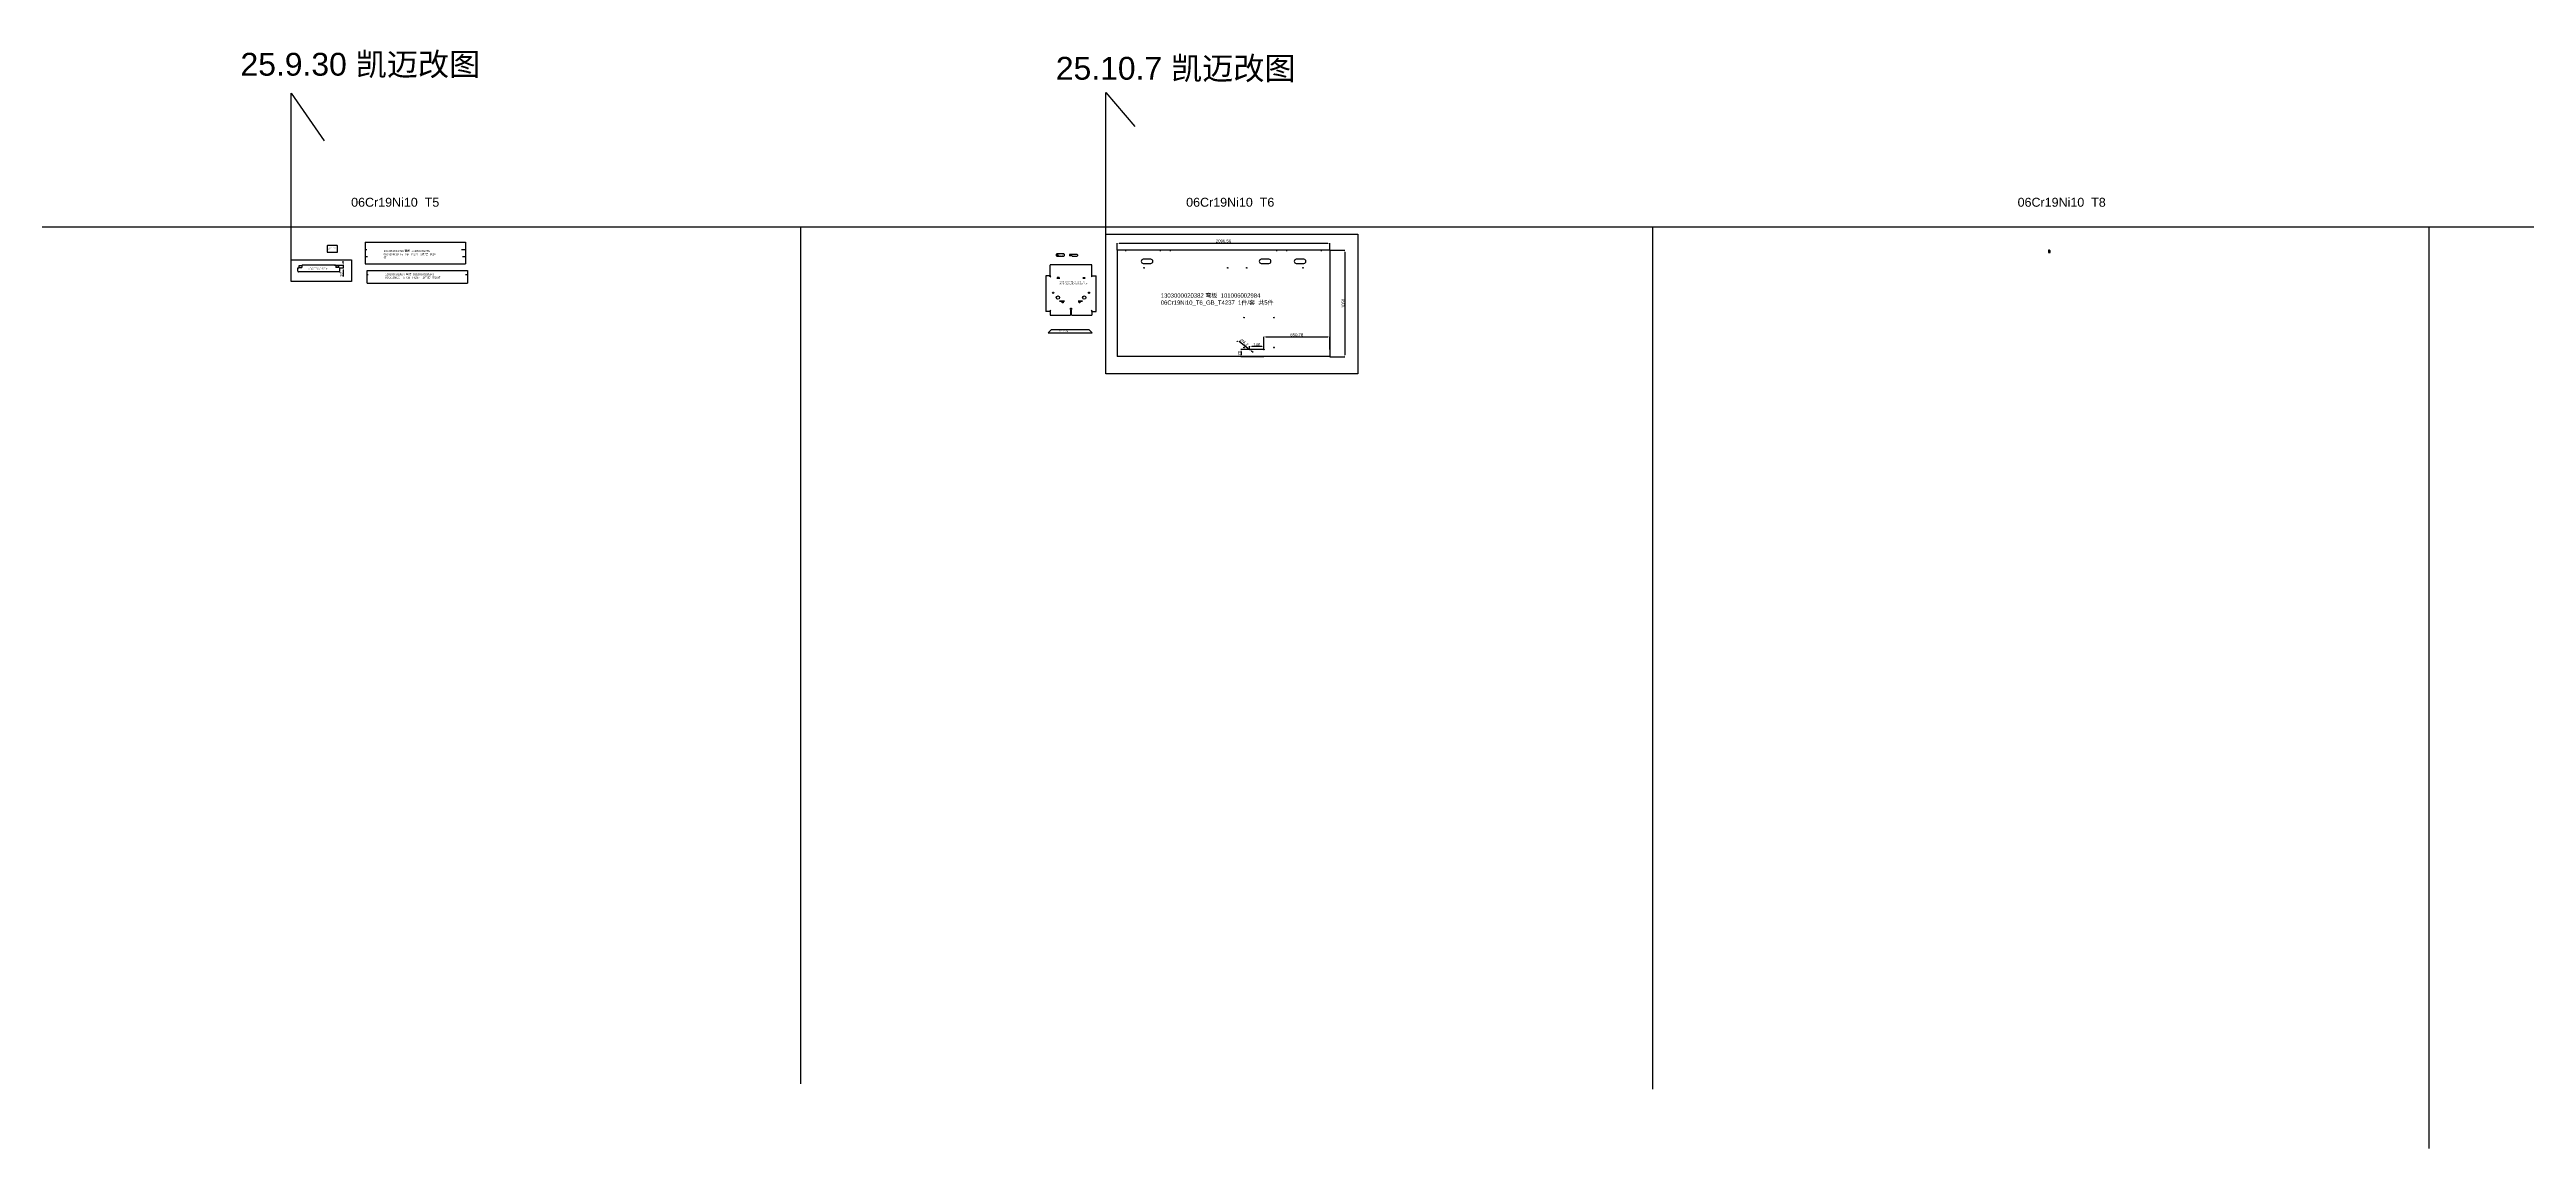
# Model space of a CAD drawing. Extents: x -6807 to 89536, y 8447 to 28731.
# Drawn here: x 17624 to 42055, y 8447 to 19288 of the extents above; entities that cross this region are included whole.
import ezdxf

# ---------------------------------------------------------------- set-up
doc = ezdxf.new("R2010")
doc.units = 0
doc.linetypes.add('CENTER', pattern=[10.16, 6.35, -1.27, 1.27, -1.27])
doc.linetypes.add('CENTERX2', pattern=[20.32, 12.7, -2.54, 2.54, -2.54])
doc.layers.get('0').update_dxf_attribs({"linetype": 'CONTINUOUS'})
doc.layers.get('DEFPOINTS').update_dxf_attribs({"linetype": 'CONTINUOUS'})
doc.layers.add('标注', color=3, linetype='CONTINUOUS')
doc.styles.get("Standard").update_dxf_attribs({"font": 'arial.ttf'})
doc.dimstyles.new('0000', dxfattribs={"dimtxt": 30, "dimasz": 20, "dimexe": 1.25, "dimexo": 0.625, "dimtad": 1, "dimtxsty": 'STANDARD', "dimcen": 2.5, "dimazin": 3, "dimtfac": 1, "dimtmove": 0, "dimatfit": 3})

# ---------------------------------------------------------------- blocks, each defined once
blk = doc.blocks.new('1303000012895_板_1010060026')
at = {"color": 7, "linetype": 'CONTINUOUS'}
for p, q in [((-48, 33), (-50, 31)), ((-50, 31), (-50, -31)), ((48, 33), (-48, 33)), ((50, 31), (48, 33)), ((50, -31), (50, 31)), ((-50, -31), (-48, -33)), ((-48, -33), (48, -33)), ((48, -33), (50, -31))]:
    blk.add_line(p, q, dxfattribs=at)
at = {"color": 3, "insert": (-42, 12), "char_height": 3.5, "width": 80.17, "attachment_point": 1}
blk.add_mtext('1303000012895 {\\fSimSun|b0|i0|c134|p34;板 }101006002646 06Cr19Ni10_T5_GB_T4237  2{\\fSimSun|b0|i0|c134|p34;件}/{\\fSimSun|b0|i0|c134|p34;套  共}10{\\fSimSun|b0|i0|c134|p34;件}', dxfattribs=at)
blk = doc.blocks.new('1303000012901_弯板_101006002')
at = {"color": 7, "linetype": 'CONTINUOUS'}
for p, q in [((91, 262), (91, 295)), ((91, 295), (98, 295)), ((497, 256), (97, 256)), ((98, 295), (98, 298)), ((100, 317), (100, 300)), ((130, 317), (100, 317)), ((459, 322), (135, 322)), ((494, 317), (464, 317)), ((494, 300), (494, 317)), ((496, 298), (496, 295)), ((496, 295), (503, 295)), ((503, 262), (503, 295))]:
    blk.add_line(p, q, dxfattribs=at)
at = {"color": 6, "linetype": 'CONTINUOUS'}
for p, q in [((92, 290), (91, 290)), ((503, 290), (501, 290))]:
    blk.add_line(p, q, dxfattribs=at)
at = {"color": 6}
for p, q in [((100, 300), (130, 300)), ((130, 317), (130, 300)), ((464, 317), (464, 300)), ((494, 300), (464, 300))]:
    blk.add_line(p, q, dxfattribs=at)
at = {"color": 7, "linetype": 'CONTINUOUS'}
for centre, radius, start, end in [((97, 262), 6, 180, 270), ((100, 298), 2, 90, 180), ((135, 317), 5, 90, 180), ((459, 317), 5, 0, 90), ((494, 298), 2, 0, 90), ((497, 262), 6, 270, 0)]:
    blk.add_arc(centre, radius, start, end, dxfattribs=at)
at = {"color": 3, "insert": (197, 300), "char_height": 7, "width": 199.7, "attachment_point": 1}
blk.add_mtext('1303000012901 {\\fSimSun|b0|i0|c134|p34;弯板 }101006002770 06Cr19Ni10 T5__GB_T4237  1{\\fSimSun|b0|i0|c134|p34;件}/{\\fSimSun|b0|i0|c134|p34;套  共}5{\\fSimSun|b0|i0|c134|p34;件}', dxfattribs=at)
blk = doc.blocks.new('101006000400__板')
at = {"color": 7, "linetype": 'CONTINUOUS'}
for p, q in [((30604, 932541), (30599, 932536)), ((30599, 932536), (30599, 932524)), ((30674, 932541), (30604, 932541)), ((30679, 932536), (30674, 932541)), ((30679, 932524), (30679, 932536)), ((30599, 932524), (30604, 932519)), ((30604, 932519), (30674, 932519)), ((30674, 932519), (30679, 932524))]:
    blk.add_line(p, q, dxfattribs=at)
blk.add_circle((30610, 932530), 6.1, dxfattribs=at)
at = {"color": 3, "insert": (30620, 932534), "char_height": 2.304, "width": 51.57, "attachment_point": 1}
blk.add_mtext('1303000012262 {\\fSimSun|b0|i0|c134|p34;板 }101006000400  06Cr19Ni10   T6  1{\\fSimSun|b0|i0|c134|p34;件}/{\\fSimSun|b0|i0|c134|p34;套}  {\\fSimSun|b0|i0|c134|p34;共}5{\\fSimSun|b0|i0|c134|p34;件}  ', dxfattribs=at)
blk = doc.blocks.new('1303000012898_板_1010060026')
at = {"color": 7, "linetype": 'CONTINUOUS'}
for p, q in [((35, 8), (-41, 8)), ((-41, 8), (-41, -6)), ((41, 2), (35, 8)), ((41, -6), (41, 2)), ((-14, -6), (-41, -6)), ((-14, -8), (-14, -6)), ((-14, -8), (33, -8)), ((33, -6), (33, -8)), ((41, -6), (33, -6))]:
    blk.add_line(p, q, dxfattribs=at)
at = {"color": 3, "insert": (-30, 4), "char_height": 2.1, "width": 58.4, "attachment_point": 1}
blk.add_mtext('1303000012898 {\\fSimSun|b0|i0|c134|p34;板 }101006002655 06Cr19Ni10_T6_GB_T4237  2{\\fSimSun|b0|i0|c134|p34;件}/{\\fSimSun|b0|i0|c134|p34;套 共}10{\\fSimSun|b0|i0|c134|p34;件}', dxfattribs=at)
blk = doc.blocks.new('1303000012900_弯板_101006002')
at = {"color": 7, "linetype": 'CONTINUOUS'}
for p, q in [((-206, 177), (-206, 281)), ((204, 283), (-204, 283)), ((206, 177), (206, 281)), ((-248, 176), (-248, -176)), ((-213, 176), (-248, 176)), ((-213, 176), (-200, 164)), ((-200, 164), (-206, 177)), ((206, 177), (200, 164)), ((200, 164), (213, 176)), ((213, 176), (248, 176)), ((248, -176), (248, 176)), ((-213, -176), (-248, -176)), ((-200, -164), (-213, -176)), ((-206, -177), (-200, -164)), ((-206, -177), (-206, -212)), ((-206, -212), (-7, -212)), ((-7, -212), (-5, -210)), ((5, -164), (-5, -164)), ((-5, -164), (-5, -210)), ((5, -210), (5, -164)), ((5, -210), (7, -212)), ((7, -212), (206, -212)), ((213, -176), (200, -164)), ((200, -164), (206, -177)), ((206, -177), (206, -212)), ((213, -176), (248, -176))]:
    blk.add_line(p, q, dxfattribs=at)
at = {"color": 6, "linetype": 'CENTERX2'}
for p, q in [((-206, 170), (-206, 166)), ((-198, 171), (-203, 171)), ((203, 171), (198, 171)), ((206, 165), (206, 170)), ((-206, -165), (-206, -170)), ((-203, -171), (-200, -171)), ((-9, -171), (-5, -171)), ((5, -171), (8, -171)), ((199, -171), (203, -171)), ((206, -170), (206, -164))]:
    blk.add_line(p, q, dxfattribs=at)
at = {"color": 6, "linetype": 'CONTINUOUS'}
for p, q in [((-142, 156), (-131, 156)), ((-142, 152), (-112, 152)), ((-131, 156), (-131, 163)), ((-125, 163), (-125, 156)), ((-125, 156), (-112, 156)), ((125, 156), (117, 156)), ((117, 152), (138, 152)), ((125, 161), (125, 156)), ((131, 161), (131, 156)), ((131, 156), (138, 156)), ((-114, -72), (-64, -72)), ((-114, -76), (-64, -76)), ((-5, -157), (-5, -146)), ((-5, -146), (5, -146)), ((5, -146), (5, -157)), ((69, -72), (114, -72)), ((69, -76), (114, -76))]:
    blk.add_line(p, q, dxfattribs=at)
at = {"color": 7, "linetype": 'CONTINUOUS'}
for centre, radius in [((-177, 8), 6.25), ((177, 8), 6.25), ((-130, -40), 16.2), ((-83, -86), 6.25), ((83, -86), 6.25), ((130, -40), 16.3)]:
    blk.add_circle(centre, radius, dxfattribs=at)
for centre, start, end in [((-204, 281), 90, 180), ((204, 281), 0, 90)]:
    blk.add_arc(centre, 2, start, end, dxfattribs=at)
at = {"color": 3, "insert": (-114, 120), "char_height": 10.5, "width": 292.83, "attachment_point": 1}
blk.add_mtext('1303000012900 {\\fSimSun|b0|i0|c134|p34;弯板 }101006002769 06Cr19Ni10_T6_GB_T4237 1{\\fSimSun|b0|i0|c134|p34;件}/{\\fSimSun|b0|i0|c134|p34;套  共}5{\\fSimSun|b0|i0|c134|p34;件}', dxfattribs=at)
blk = doc.blocks.new('101006002677____板')
at = {"color": 7, "linetype": 'CONTINUOUS'}
for p, q in [((1646655911.657116, 3306321472.757696), (1646655911.657116, 3306321452.757696)), ((1646655924.657116, 3306321472.757696), (1646655911.657116, 3306321472.757696)), ((1646655911.657116, 3306321452.757696), (1646655929.657116, 3306321452.757696)), ((1646655929.657116, 3306321467.757696), (1646655924.657116, 3306321472.757696)), ((1646655929.657116, 3306321452.757696), (1646655929.657116, 3306321467.757696))]:
    blk.add_line(p, q, dxfattribs=at)
blk.add_circle((1646655920.657116, 3306321462.257696), 2.5, dxfattribs=at)
at = {"color": 3, "insert": (1646655913.532171, 3306321457.569245), "char_height": 0.6048, "width": 13.78431086, "attachment_point": 1}
blk.add_mtext('1303000012908   {\\fSimSun|b0|i0|c134|p54;板 }101006002677 06Cr19Ni10  T8  2{\\fSimSun|b0|i0|c134|p54;件}/{\\fSimSun|b0|i0|c134|p54;套} {\\fSimSun|b0|i0|c134|p54;共}10{\\fSimSun|b0|i0|c134|p54;件}', dxfattribs=at)
blk = doc.blocks.new('1303000020382_弯板_101006002')
for p, q in [((2482, 213), (2482, -837)), ((4579, 213), (2482, 213)), ((4579, 213), (4579, -837)), ((4579, -837), (2482, -837))]:
    blk.add_line(p, q)
at = {"color": 6, "linetype": 'CENTER'}
for p, q in [((2567, 204), (2567, 213)), ((2908, 204), (2908, 213)), ((3008, 204), (3008, 213)), ((4053, 213), (4053, 204)), ((4153, 213), (4153, 204)), ((4493, 213), (4493, 204)), ((2567, -837), (2567, -832)), ((2908, -837), (2908, -832)), ((3008, -837), (3008, -832)), ((4053, -832), (4053, -837)), ((4153, -832), (4153, -837)), ((4493, -832), (4493, -837))]:
    blk.add_line(p, q, dxfattribs=at)
at = {"color": 7, "linetype": 'CONTINUOUS'}
for p, q in [((2813, 123), (2738, 123)), ((2738, 83), (2813, 83)), ((3978, 123), (3903, 123)), ((3903, 83), (3978, 83)), ((4323, 123), (4248, 123)), ((4248, 83), (4323, 83))]:
    blk.add_line(p, q, dxfattribs=at)
for centre, radius in [((2747, 39), 2.5), ((3572, 39), 2.5), ((3760, 39), 2.5), ((4314, 39), 2.5), ((3733, -452), 3.5), ((4028, -452), 3.5), ((3666, -687), 2.1), ((3733, -747), 3.5), ((3788, -767), 2.1), ((3928, -767), 2.1), ((4028, -747), 3.5)]:
    blk.add_circle(centre, radius, dxfattribs=at)
for centre, start, end in [((2738, 103), 90, 270), ((2813, 103), 270, 90), ((3903, 103), 90, 270), ((3978, 103), 270, 90), ((4248, 103), 90, 270), ((4323, 103), 270, 90)]:
    blk.add_arc(centre, 20, start, end, dxfattribs=at)
at = {"color": 3, "insert": (2911, -213), "char_height": 42, "width": 1166.98, "attachment_point": 1}
blk.add_mtext('1303000020382 {\\fSimSun|b0|i0|c134|p34;弯板 }101006002984  06Cr19Ni10_T6_GB_T4237  1{\\fSimSun|b0|i0|c134|p34;件}/{\\fSimSun|b0|i0|c134|p34;套}  {\\fSimSun|b0|i0|c134|p34;共}5{\\fSimSun|b0|i0|c134|p34;件}', dxfattribs=at)
blk = doc.blocks.new('1303000013100_板_1010060028')
at = {"color": 7, "linetype": 'CONTINUOUS'}
for p, q in [((10273, 3389), (10303, 3419)), ((10677, 3419), (10303, 3419)), ((10707, 3389), (10677, 3419))]:
    blk.add_line(p, q, dxfattribs=at)
at = {"color": 7}
blk.add_line((10273, 3389), (10707, 3389), dxfattribs=at)
at = {"layer": '标注', "insert": (10373, 3410), "char_height": 4.37, "width": 142.86, "attachment_point": 1}
blk.add_mtext('1303000013100 {\\fSimSun|b0|i0|c134|p34;板 }101006002861 06Cr19Ni10_T6_GB_T4237_ 2{\\fSimSun|b0|i0|c134|p34;件}/{\\fSimSun|b0|i0|c134|p34;套 共10件}', dxfattribs=at)
blk = doc.blocks.new('1303000013096_弯板_101006002')
at = {"color": 7}
for p, q in [((6370, 3159), (7360, 3159)), ((6370, 3159), (6370, 2948)), ((6370, 2948), (7360, 2948)), ((7360, 3159), (7360, 2948))]:
    blk.add_line(p, q, dxfattribs=at)
at = {"color": 6}
for p, q in [((6370, 3089), (6389, 3089)), ((6370, 3018), (6395, 3018)), ((7323, 3089), (7360, 3089)), ((7331, 3018), (7360, 3018))]:
    blk.add_line(p, q, dxfattribs=at)
at = {"layer": '标注', "insert": (6554, 3084), "char_height": 19.541, "width": 537.42, "attachment_point": 1}
blk.add_mtext('1303000013096 {\\fSimSun|b0|i0|c134|p34;弯板 }101006002855  06Cr19Ni10_T5_GB_T4237_ 2{\\fSimSun|b0|i0|c134|p34;件}/{\\fSimSun|b0|i0|c134|p34;套 共10件}', dxfattribs=at)
blk = doc.blocks.new('1303000013097_弯板_101006002')
at = {"color": 7}
for p, q in [((6922, 3140), (7912, 3140)), ((6922, 3017), (6922, 3140)), ((6922, 3017), (7912, 3017))]:
    blk.add_line(p, q, dxfattribs=at)
at = {"color": 6}
for p, q in [((6922, 3102), (6932, 3102)), ((7893, 3102), (7912, 3102))]:
    blk.add_line(p, q, dxfattribs=at)
at = {"color": 7, "linetype": 'CONTINUOUS'}
blk.add_line((7912, 3140), (7912, 3017), dxfattribs=at)
at = {"layer": '标注', "insert": (7100, 3114), "char_height": 19.541, "width": 551.52, "attachment_point": 1}
blk.add_mtext('1303000013097 {\\fSimSun|b0|i0|c134|p34;弯板 }101006002856-1 06Cr19Ni10_T5_GB_T4237_  2{\\fSimSun|b0|i0|c134|p34;件}/{\\fSimSun|b0|i0|c134|p34;套 共20件}', dxfattribs=at)
blk = doc.blocks.new('*D127')
at = {"color": 0}
for p, q in [((30252, 17308), (30401, 17308)), ((30400, 17288), (30400, 16278)), ((30252, 16258), (30401, 16258))]:
    blk.add_line(p, q, dxfattribs=at)
for points in [[(30397, 17288), (30404, 17288), (30400, 17308)], [(30397, 16278), (30404, 16278), (30400, 16258)]]:
    blk.add_solid(points, dxfattribs=at)
at = {"layer": 'DEFPOINTS', "color": 0}
for p in [(30252, 17308), (30252, 16258), (30400, 16258)]:
    blk.add_point(p, dxfattribs=at)
at = {"color": 0, "insert": (30384, 16783), "char_height": 30, "attachment_point": 5, "rotation": 90}
blk.add_mtext('1050', dxfattribs=at)
blk = doc.blocks.new('*D128')
at = {"color": 0}
for p, q in [((28155, 17309), (28155, 17379)), ((28175, 17378), (30232, 17378)), ((30252, 17309), (30252, 17379))]:
    blk.add_line(p, q, dxfattribs=at)
for points in [[(28175, 17381), (28175, 17374), (28155, 17378)], [(30232, 17381), (30232, 17374), (30252, 17378)]]:
    blk.add_solid(points, dxfattribs=at)
at = {"layer": 'DEFPOINTS', "color": 0}
for p in [(30252, 17378), (28155, 17308), (30252, 17308)]:
    blk.add_point(p, dxfattribs=at)
at = {"color": 0, "insert": (29203, 17396), "char_height": 30, "attachment_point": 5}
blk.add_mtext('2096,56', dxfattribs=at)
blk = doc.blocks.new('*D140')
at = {"color": 0}
for p, q in [((20434, 17161), (20522, 17161)), ((20487, 17134), (20522, 17134)), ((20521, 17181), (20521, 17201)), ((20521, 17161), (20521, 17134)), ((20521, 17114), (20521, 17049))]:
    blk.add_line(p, q, dxfattribs=at)
for points in [[(20517, 17181), (20524, 17181), (20521, 17161)], [(20517, 17114), (20524, 17114), (20521, 17134)]]:
    blk.add_solid(points, dxfattribs=at)
at = {"layer": 'DEFPOINTS', "color": 0}
for p in [(20433, 17161), (20486, 17134), (20521, 17134)]:
    blk.add_point(p, dxfattribs=at)
at = {"color": 0, "insert": (20505, 17071), "char_height": 30, "attachment_point": 5, "rotation": 90}
blk.add_mtext('27', dxfattribs=at)
blk = doc.blocks.new('*D141')
at = {"color": 0}
for p, q in [((29461, 16329), (29461, 16363)), ((29481, 16361), (29581, 16361)), ((29601, 16329), (29601, 16363))]:
    blk.add_line(p, q, dxfattribs=at)
for points in [[(29481, 16365), (29481, 16358), (29461, 16361)], [(29581, 16365), (29581, 16358), (29601, 16361)]]:
    blk.add_solid(points, dxfattribs=at)
at = {"layer": 'DEFPOINTS', "color": 0}
for p in [(29461, 16328), (29601, 16361), (29601, 16328)]:
    blk.add_point(p, dxfattribs=at)
at = {"color": 0, "insert": (29531, 16377), "char_height": 30, "attachment_point": 5}
blk.add_mtext('140', dxfattribs=at)
blk = doc.blocks.new('*D142')
at = {"color": 0}
for p, q in [((29601, 16329), (29601, 16455)), ((29621, 16453), (30232, 16453)), ((30252, 16329), (30252, 16455))]:
    blk.add_line(p, q, dxfattribs=at)
for points in [[(29621, 16457), (29621, 16450), (29601, 16453)], [(30232, 16457), (30232, 16450), (30252, 16453)]]:
    blk.add_solid(points, dxfattribs=at)
at = {"layer": 'DEFPOINTS', "color": 0}
for p in [(30252, 16453), (29601, 16328), (30252, 16328)]:
    blk.add_point(p, dxfattribs=at)
at = {"color": 0, "insert": (29926, 16472), "char_height": 30, "attachment_point": 5}
blk.add_mtext('650,78', dxfattribs=at)
blk = doc.blocks.new('*D143')
at = {"color": 0}
for p, q in [((29600, 16328), (29374, 16328)), ((29600, 16258), (29374, 16258)), ((29376, 16308), (29376, 16278))]:
    blk.add_line(p, q, dxfattribs=at)
for points in [[(29372, 16308), (29379, 16308), (29376, 16328)], [(29372, 16278), (29379, 16278), (29376, 16258)]]:
    blk.add_solid(points, dxfattribs=at)
at = {"layer": 'DEFPOINTS', "color": 0}
for p in [(29376, 16258), (29601, 16328), (29601, 16258)]:
    blk.add_point(p, dxfattribs=at)
at = {"color": 0, "insert": (29360, 16293), "char_height": 30, "attachment_point": 5, "rotation": 90}
blk.add_mtext('70', dxfattribs=at)
blk = doc.blocks.new('*D144')
at = {"color": 0}
for p, q in [((29359, 16410), (29444, 16342)), ((29462, 16327), (29459, 16330)), ((29478, 16315), (29494, 16302))]:
    blk.add_line(p, q, dxfattribs=at)
for points in [[(29446, 16345), (29442, 16340), (29459, 16330)], [(29480, 16317), (29476, 16312), (29462, 16327)]]:
    blk.add_solid(points, dxfattribs=at)
at = {"layer": 'DEFPOINTS', "color": 0}
for p in [(29459, 16330), (29462, 16327)]:
    blk.add_point(p, dxfattribs=at)
at = {"color": 0, "insert": (29406, 16397), "char_height": 30, "attachment_point": 5, "rotation": 321.2502}
blk.add_mtext('∅4,2', dxfattribs=at)

msp = doc.modelspace()

# ---------------------------------------------------------------- linework, layer by layer
at = {"color": 2}
for p, q in [((20008.48127, 17214.55373), (20008.48127, 18859.55927)), ((20008.48127, 18859.55927), (20334.00105, 18389.00035)), ((28043.08374, 17467.964), (28043.08374, 18863.14032)), ((28043.08374, 18863.14032), (28327.07845, 18529.2673))]:
    msp.add_line(p, q, dxfattribs=at)
at = {"color": 1}
for p, q in [((-6807.13249, 17538.64786), (89536.19673, 17538.64786)), ((25032.28092, 17538.64786), (25032.28092, 9084.29583)), ((33433.92188, 17538.64786), (33433.92188, 9031.15678)), ((41091.11373, 17538.64786), (41091.11373, 8446.62651))]:
    msp.add_line(p, q, dxfattribs=at)
at = {"color": 2}
for points in [[(28043.08374, 17467.964), (30527.4786, 17467.964), (30527.4786, 16089.33653), (28043.08374, 16089.33653)], [(20008.48127, 17214.55373), (20601.03248, 17214.55373), (20601.03248, 16998.30418), (20008.48127, 16998.30418)]]:
    msp.add_lwpolyline(points, close=True, dxfattribs=at)

# ---------------------------------------------------------------- block references
for name, p in [('1303000012895_板_1010060026', (20413.5588, 17321.71606)), ('1303000013096_弯板_101006002', (14365.23637, 14227.63521)), ('1303000012901_弯板_101006002', (19983.10615, 16838.98599)), ('1303000013097_弯板_101006002', (13834.02152, 13967.16155)), ('1303000012900_弯板_101006002', (27699.43194, 16881.30771)), ('1303000012898_板_1010060026', (27725.76061, 17258.81661))]:
    msp.add_blockref(name, p)
at = {"color": 1}
for name, p in [('101006000400__板', (-3045.538, -915269.17326)), ('1303000020382_弯板_101006002', (25672.92906, 17095.70364)), ('101006002677____板', (-1646618572.95075, -3306304165.30384))]:
    msp.add_blockref(name, p, dxfattribs=at)
at = {"color": 2}
msp.add_blockref('1303000013100_板_1010060028', (17199.31798, 13104.9772), dxfattribs=at)

# ---------------------------------------------------------------- texts
at = {"color": 2, "char_height": 225, "width": 2791.8355115, "attachment_point": 1}
for s, insert in [('25.9.30 {\\fSimSun|b0|i0|c134|p54;凯迈改图}', (19507.27437, 19255.66405)), ('25.10.7 {\\fSimSun|b0|i0|c134|p54;凯迈改图}', (27549.17073, 19215.85241))]:
    msp.add_mtext(s, dxfattribs=dict(at, insert=insert))
at = {"color": 1, "char_height": 88.15377, "width": 1152.8630926, "attachment_point": 1}
for s, insert in [('06Cr19Ni10  T5', (20598.48972, 17825.71348)), ('06Cr19Ni10  T6', (28834.71938, 17825.71348)), ('06Cr19Ni10  T8', (37035.7792, 17825.71348))]:
    msp.add_mtext(s, dxfattribs=dict(at, insert=insert))

# ---------------------------------------------------------------- dimensions: what is measured, and where the dimension line sits
at = {"color": 1}
dim = msp.add_linear_dim(base=(30251.63665, 17377.78859), p1=(28155.07239, 17308.40313), p2=(30251.63665, 17308.40313), dimstyle='0000', dxfattribs=at)
dim.commit()
dim.dimension.update_dxf_attribs({"geometry": '*D128', "text_midpoint": (29203.35452, 17396.44224)})
for base, p1, p2, picture, middle in [((20520.81657, 17133.79068), (20432.97972, 17160.79068), (20485.88967, 17133.79068), '*D140', (20505.13017, 17071.42284)), ((30400.21361, 16258.40313), (30251.63665, 17308.40313), (30251.63665, 16258.40313), '*D127', (30384.27142, 16783.40313))]:
    dim = msp.add_linear_dim(base=base, p1=p1, p2=p2, angle=90, dimstyle='0000', dxfattribs=at)
    dim.commit()
    dim.dimension.update_dxf_attribs({"geometry": picture, "text_midpoint": middle})
at = {"color": 2}
dim = msp.add_diameter_dim_2p(p1=(29462.49229, 16327.0887), p2=(29459.21676, 16329.71756), dimstyle='0000', dxfattribs=at)
dim.commit()
dim.dimension.update_dxf_attribs({"geometry": '*D144', "text_midpoint": (29405.61101, 16397.28849)})
for base, p1, p2, picture, middle in [((29600.85452, 16361.32395), (29460.85452, 16328.40313), (29600.85452, 16328.40313), '*D141', (29530.85452, 16377.26614)), ((30251.63665, 16453.36147), (29600.85452, 16328.40313), (30251.63665, 16328.40313), '*D142', (29926.24559, 16472.01512))]:
    dim = msp.add_linear_dim(base=base, p1=p1, p2=p2, dimstyle='0000', dxfattribs=at)
    dim.commit()
    dim.dimension.update_dxf_attribs({"geometry": picture, "text_midpoint": middle})
dim = msp.add_linear_dim(base=(29375.73501, 16258.40313), p1=(29600.85452, 16328.40313), p2=(29600.85452, 16258.40313), angle=90, dimstyle='0000', dxfattribs=at)
dim.commit()
dim.dimension.update_dxf_attribs({"geometry": '*D143', "text_midpoint": (29359.79282, 16293.40313)})

doc.saveas('drawing.dxf')
